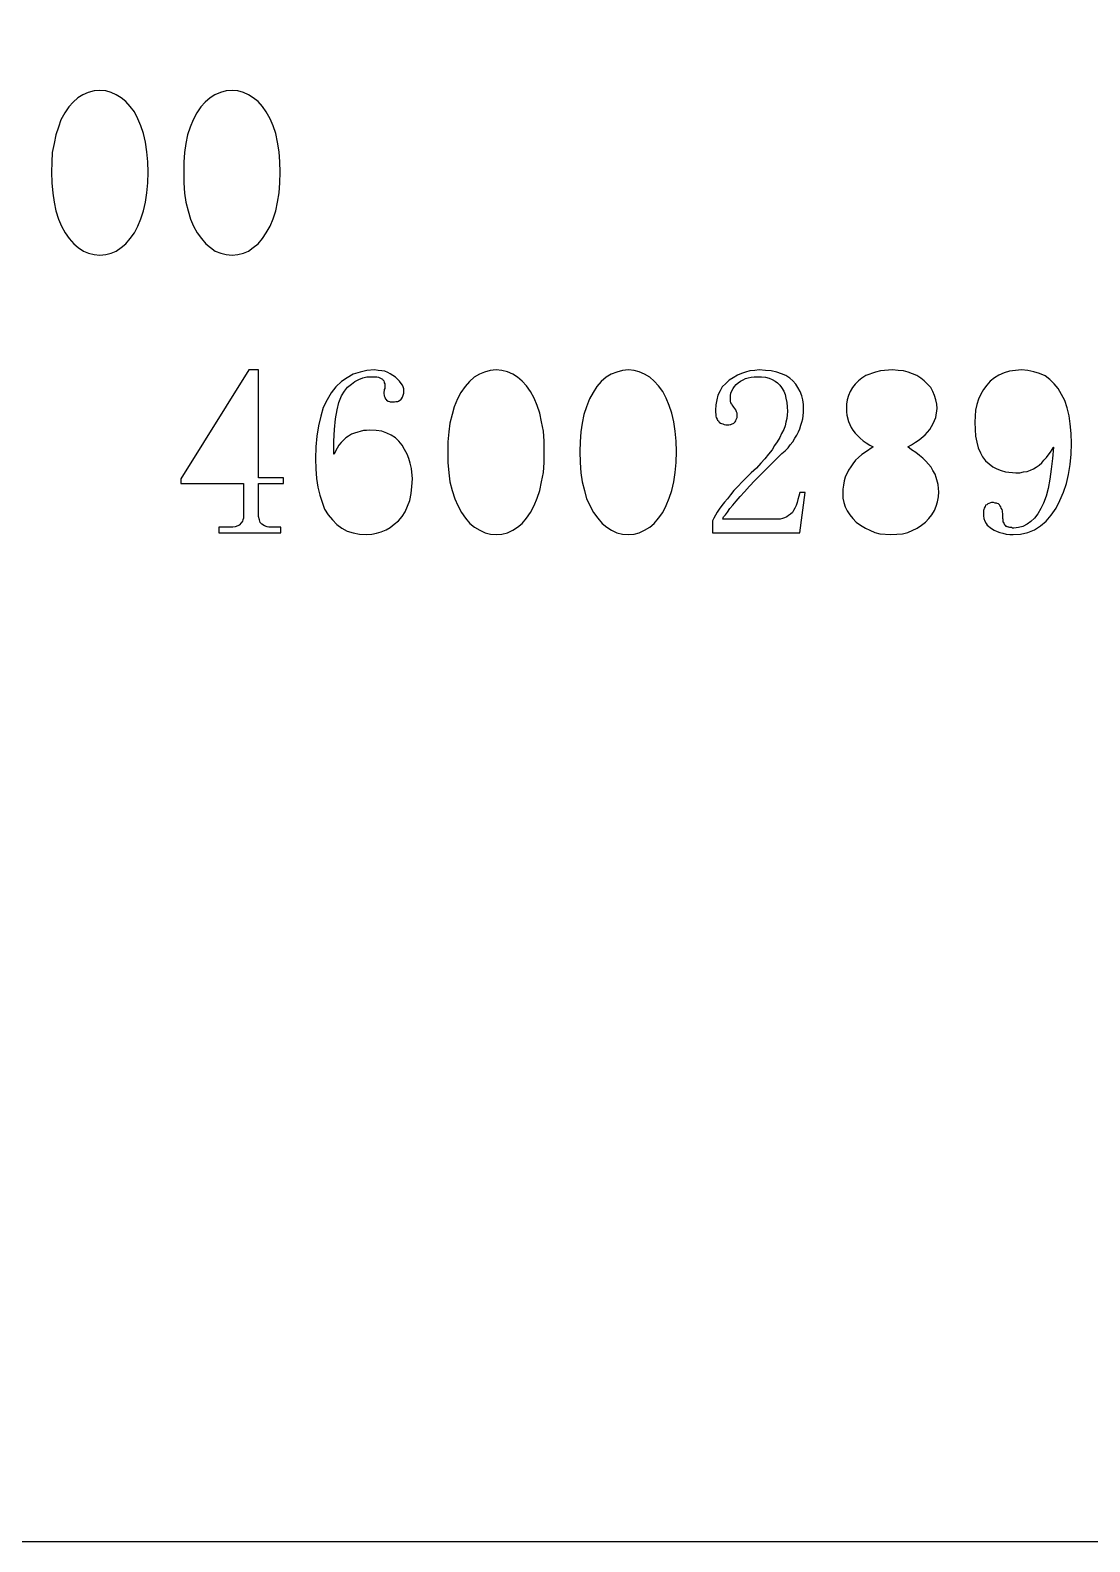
# Model space of a CAD drawing. Extents: x -190 to 190, y -140 to 140.
# Drawn here: x -118.96 to -94.45, y -140 to -105.02 of the extents above; entities that cross this region are included whole.
import ezdxf

# ---------------------------------------------------------------- set-up
doc = ezdxf.new("R2010")
doc.units = 0
doc.header["$MEASUREMENT"] = 0
doc.layers.get('0').update_dxf_attribs({"linetype": 'CONTINUOUS'})

msp = doc.modelspace()

# ---------------------------------------------------------------- linework, layer by layer
msp.add_lwpolyline([(-190, 135, -0.414214), (-185, 140), (-185, 140), (185, 140), (185, 140, -0.414214), (190, 135), (190, 135), (190, -135), (190, -135, -0.414214), (185, -140), (185, -140), (-185, -140), (-185, -140, -0.414214), (-190, -135), (-190, -135), (-190, 135)], format="xyb")
for points in [[(-117.35, -106.41), (-117.48, -106.42), (-117.48, -106.42), (-117.62, -106.46), (-117.62, -106.46), (-117.74, -106.51), (-117.74, -106.51), (-117.86, -106.58), (-117.86, -106.58), (-117.97, -106.68), (-117.97, -106.68), (-118.07, -106.79), (-118.07, -106.79), (-118.16, -106.93), (-118.16, -106.93), (-118.25, -107.09), (-118.25, -107.09), (-118.31, -107.26), (-118.31, -107.26), (-118.37, -107.44), (-118.37, -107.44), (-118.41, -107.64), (-118.41, -107.64), (-118.45, -107.85), (-118.45, -107.85), (-118.46, -108.07), (-118.46, -108.07), (-118.47, -108.3), (-118.47, -108.3), (-118.46, -108.55), (-118.46, -108.55), (-118.44, -108.79), (-118.44, -108.79), (-118.41, -109), (-118.41, -109), (-118.37, -109.2), (-118.37, -109.2), (-118.31, -109.39), (-118.31, -109.39), (-118.24, -109.55), (-118.24, -109.55), (-118.15, -109.71), (-118.15, -109.71), (-118.06, -109.84), (-118.06, -109.84), (-117.95, -109.96), (-117.95, -109.96), (-117.85, -110.05), (-117.85, -110.05), (-117.73, -110.13), (-117.73, -110.13), (-117.61, -110.18), (-117.61, -110.18), (-117.48, -110.21), (-117.48, -110.21), (-117.35, -110.22), (-117.35, -110.22), (-117.21, -110.21), (-117.21, -110.21), (-117.09, -110.18), (-117.09, -110.18), (-116.97, -110.13), (-116.97, -110.13), (-116.86, -110.05), (-116.86, -110.05), (-116.75, -109.96), (-116.75, -109.96), (-116.65, -109.84), (-116.65, -109.84), (-116.55, -109.71), (-116.55, -109.71), (-116.47, -109.55), (-116.47, -109.55), (-116.4, -109.38), (-116.4, -109.38), (-116.34, -109.2), (-116.34, -109.2), (-116.29, -109), (-116.29, -109), (-116.26, -108.78), (-116.26, -108.78), (-116.24, -108.55), (-116.24, -108.55), (-116.23, -108.3), (-116.23, -108.3), (-116.24, -108.06), (-116.24, -108.06), (-116.26, -107.83), (-116.26, -107.83), (-116.29, -107.61), (-116.29, -107.61), (-116.34, -107.41), (-116.34, -107.41), (-116.4, -107.23), (-116.4, -107.23), (-116.47, -107.07), (-116.47, -107.07), (-116.55, -106.91), (-116.55, -106.91), (-116.65, -106.78), (-116.65, -106.78), (-116.75, -106.67), (-116.75, -106.67), (-116.86, -106.58), (-116.86, -106.58), (-116.97, -106.51), (-116.97, -106.51), (-117.09, -106.46), (-117.09, -106.46), (-117.21, -106.42), (-117.21, -106.42), (-117.35, -106.41)], [(-114.29, -106.41), (-114.43, -106.42), (-114.43, -106.42), (-114.56, -106.46), (-114.56, -106.46), (-114.69, -106.51), (-114.69, -106.51), (-114.8, -106.58), (-114.8, -106.58), (-114.91, -106.68), (-114.91, -106.68), (-115.01, -106.79), (-115.01, -106.79), (-115.11, -106.93), (-115.11, -106.93), (-115.19, -107.09), (-115.19, -107.09), (-115.26, -107.26), (-115.26, -107.26), (-115.32, -107.44), (-115.32, -107.44), (-115.36, -107.64), (-115.36, -107.64), (-115.39, -107.85), (-115.39, -107.85), (-115.41, -108.07), (-115.41, -108.07), (-115.41, -108.55), (-115.41, -108.55), (-115.39, -108.79), (-115.39, -108.79), (-115.36, -109), (-115.36, -109), (-115.31, -109.2), (-115.31, -109.2), (-115.25, -109.39), (-115.25, -109.39), (-115.18, -109.55), (-115.18, -109.55), (-115.1, -109.71), (-115.1, -109.71), (-115, -109.84), (-115, -109.84), (-114.9, -109.96), (-114.9, -109.96), (-114.79, -110.05), (-114.79, -110.05), (-114.68, -110.13), (-114.68, -110.13), (-114.55, -110.18), (-114.55, -110.18), (-114.43, -110.21), (-114.43, -110.21), (-114.29, -110.22), (-114.29, -110.22), (-114.16, -110.21), (-114.16, -110.21), (-114.03, -110.18), (-114.03, -110.18), (-113.91, -110.13), (-113.91, -110.13), (-113.8, -110.05), (-113.8, -110.05), (-113.69, -109.96), (-113.69, -109.96), (-113.59, -109.84), (-113.59, -109.84), (-113.5, -109.71), (-113.5, -109.71), (-113.41, -109.55), (-113.41, -109.55), (-113.34, -109.38), (-113.34, -109.38), (-113.28, -109.2), (-113.28, -109.2), (-113.24, -109), (-113.24, -109), (-113.2, -108.78), (-113.2, -108.78), (-113.19, -108.55), (-113.19, -108.55), (-113.18, -108.3), (-113.18, -108.3), (-113.19, -108.06), (-113.19, -108.06), (-113.2, -107.83), (-113.2, -107.83), (-113.24, -107.61), (-113.24, -107.61), (-113.28, -107.41), (-113.28, -107.41), (-113.34, -107.23), (-113.34, -107.23), (-113.41, -107.07), (-113.41, -107.07), (-113.5, -106.91), (-113.5, -106.91), (-113.59, -106.78), (-113.59, -106.78), (-113.69, -106.67), (-113.69, -106.67), (-113.8, -106.58), (-113.8, -106.58), (-113.91, -106.51), (-113.91, -106.51), (-114.03, -106.46), (-114.03, -106.46), (-114.16, -106.42), (-114.16, -106.42), (-114.29, -106.41)], [(-113.68, -112.88), (-113.9, -112.88), (-113.9, -112.88), (-115.48, -115.4), (-115.48, -115.4), (-115.48, -115.51), (-115.48, -115.51), (-114.03, -115.51), (-114.03, -115.51), (-114.03, -116.31), (-114.03, -116.31), (-114.04, -116.35), (-114.04, -116.35), (-114.05, -116.38), (-114.05, -116.38), (-114.07, -116.41), (-114.07, -116.41), (-114.13, -116.47), (-114.13, -116.47), (-114.16, -116.49), (-114.16, -116.49), (-114.22, -116.51), (-114.22, -116.51), (-114.27, -116.52), (-114.27, -116.52), (-114.6, -116.52), (-114.6, -116.52), (-114.6, -116.65), (-114.6, -116.65), (-113.16, -116.65), (-113.16, -116.65), (-113.16, -116.52), (-113.16, -116.52), (-113.44, -116.52), (-113.44, -116.52), (-113.48, -116.51), (-113.48, -116.51), (-113.54, -116.49), (-113.54, -116.49), (-113.6, -116.45), (-113.6, -116.45), (-113.64, -116.41), (-113.64, -116.41), (-113.66, -116.35), (-113.66, -116.35), (-113.68, -116.27), (-113.68, -116.27), (-113.68, -115.51), (-113.68, -115.51), (-113.1, -115.51), (-113.1, -115.51), (-113.1, -115.38), (-113.1, -115.38), (-113.68, -115.38), (-113.68, -115.38), (-113.68, -112.88)], [(-111, -112.88), (-111.17, -112.89), (-111.17, -112.89), (-111.33, -112.93), (-111.33, -112.93), (-111.49, -112.98), (-111.49, -112.98), (-111.63, -113.06), (-111.63, -113.06), (-111.76, -113.15), (-111.76, -113.15), (-111.89, -113.27), (-111.89, -113.27), (-112, -113.41), (-112, -113.41), (-112.09, -113.57), (-112.09, -113.57), (-112.18, -113.75), (-112.18, -113.75), (-112.24, -113.95), (-112.24, -113.95), (-112.29, -114.17), (-112.29, -114.17), (-112.33, -114.41), (-112.33, -114.41), (-112.35, -114.66), (-112.35, -114.66), (-112.36, -114.94), (-112.36, -114.94), (-112.35, -115.17), (-112.35, -115.17), (-112.34, -115.39), (-112.34, -115.39), (-112.31, -115.59), (-112.31, -115.59), (-112.26, -115.78), (-112.26, -115.78), (-112.21, -115.94), (-112.21, -115.94), (-112.15, -116.1), (-112.15, -116.1), (-112.07, -116.23), (-112.07, -116.23), (-111.97, -116.35), (-111.97, -116.35), (-111.87, -116.46), (-111.87, -116.46), (-111.75, -116.54), (-111.75, -116.54), (-111.63, -116.61), (-111.63, -116.61), (-111.49, -116.65), (-111.49, -116.65), (-111.34, -116.68), (-111.34, -116.68), (-111.18, -116.69), (-111.18, -116.69), (-111.06, -116.68), (-111.06, -116.68), (-110.95, -116.66), (-110.95, -116.66), (-110.84, -116.63), (-110.84, -116.63), (-110.73, -116.58), (-110.73, -116.58), (-110.63, -116.53), (-110.63, -116.53), (-110.54, -116.45), (-110.54, -116.45), (-110.44, -116.37), (-110.44, -116.37), (-110.36, -116.27), (-110.36, -116.27), (-110.29, -116.16), (-110.29, -116.16), (-110.23, -116.03), (-110.23, -116.03), (-110.18, -115.9), (-110.18, -115.9), (-110.15, -115.74), (-110.15, -115.74), (-110.13, -115.58), (-110.13, -115.58), (-110.12, -115.4), (-110.12, -115.4), (-110.14, -115.16), (-110.14, -115.16), (-110.17, -115.04), (-110.17, -115.04), (-110.2, -114.93), (-110.2, -114.93), (-110.24, -114.83), (-110.24, -114.83), (-110.3, -114.72), (-110.3, -114.72), (-110.36, -114.62), (-110.36, -114.62), (-110.43, -114.53), (-110.43, -114.53), (-110.51, -114.45), (-110.51, -114.45), (-110.61, -114.39), (-110.61, -114.39), (-110.71, -114.34), (-110.71, -114.34), (-110.83, -114.3), (-110.83, -114.3), (-110.96, -114.28), (-110.96, -114.28), (-111.11, -114.27), (-111.11, -114.27), (-111.18, -114.28), (-111.18, -114.28), (-111.25, -114.28), (-111.25, -114.28), (-111.46, -114.34), (-111.46, -114.34), (-111.53, -114.37), (-111.53, -114.37), (-111.6, -114.41), (-111.6, -114.41), (-111.66, -114.45), (-111.66, -114.45), (-111.77, -114.56), (-111.77, -114.56), (-111.82, -114.62), (-111.82, -114.62), (-111.9, -114.76), (-111.9, -114.76), (-111.93, -114.83), (-111.93, -114.83), (-111.94, -114.83), (-111.94, -114.83), (-111.94, -114.53), (-111.94, -114.53), (-111.92, -114.26), (-111.92, -114.26), (-111.9, -114.01), (-111.9, -114.01), (-111.86, -113.8), (-111.86, -113.8), (-111.82, -113.63), (-111.82, -113.63), (-111.76, -113.48), (-111.76, -113.48), (-111.69, -113.37), (-111.69, -113.37), (-111.62, -113.28), (-111.62, -113.28), (-111.53, -113.21), (-111.53, -113.21), (-111.45, -113.15), (-111.45, -113.15), (-111.36, -113.1), (-111.36, -113.1), (-111.27, -113.06), (-111.27, -113.06), (-111.17, -113.04), (-111.17, -113.04), (-110.94, -113.04), (-110.94, -113.04), (-110.9, -113.05), (-110.9, -113.05), (-110.87, -113.06), (-110.87, -113.06), (-110.81, -113.09), (-110.81, -113.09), (-110.8, -113.11), (-110.8, -113.11), (-110.78, -113.13), (-110.78, -113.13), (-110.77, -113.16), (-110.77, -113.16), (-110.77, -113.18), (-110.77, -113.18), (-110.76, -113.2), (-110.76, -113.2), (-110.76, -113.31), (-110.76, -113.31), (-110.77, -113.33), (-110.77, -113.33), (-110.77, -113.37), (-110.77, -113.37), (-110.78, -113.39), (-110.78, -113.39), (-110.78, -113.43), (-110.78, -113.43), (-110.77, -113.46), (-110.77, -113.46), (-110.77, -113.48), (-110.77, -113.48), (-110.76, -113.51), (-110.76, -113.51), (-110.75, -113.53), (-110.75, -113.53), (-110.75, -113.55), (-110.75, -113.55), (-110.73, -113.56), (-110.73, -113.56), (-110.72, -113.58), (-110.72, -113.58), (-110.68, -113.6), (-110.68, -113.6), (-110.65, -113.61), (-110.65, -113.61), (-110.63, -113.62), (-110.63, -113.62), (-110.53, -113.62), (-110.53, -113.62), (-110.5, -113.61), (-110.5, -113.61), (-110.46, -113.61), (-110.46, -113.61), (-110.44, -113.6), (-110.44, -113.6), (-110.41, -113.58), (-110.41, -113.58), (-110.39, -113.57), (-110.39, -113.57), (-110.37, -113.55), (-110.37, -113.55), (-110.35, -113.51), (-110.35, -113.51), (-110.32, -113.42), (-110.32, -113.42), (-110.32, -113.32), (-110.32, -113.32), (-110.33, -113.27), (-110.33, -113.27), (-110.35, -113.23), (-110.35, -113.23), (-110.38, -113.19), (-110.38, -113.19), (-110.42, -113.14), (-110.42, -113.14), (-110.51, -113.05), (-110.51, -113.05), (-110.63, -112.97), (-110.63, -112.97), (-110.69, -112.94), (-110.69, -112.94), (-110.76, -112.91), (-110.76, -112.91), (-110.83, -112.9), (-110.83, -112.9), (-110.91, -112.89), (-110.91, -112.89), (-111, -112.88)], [(-108.18, -112.88), (-108.32, -112.89), (-108.32, -112.89), (-108.45, -112.93), (-108.45, -112.93), (-108.57, -112.98), (-108.57, -112.98), (-108.69, -113.05), (-108.69, -113.05), (-108.8, -113.15), (-108.8, -113.15), (-108.9, -113.26), (-108.9, -113.26), (-109, -113.4), (-109, -113.4), (-109.08, -113.55), (-109.08, -113.55), (-109.15, -113.73), (-109.15, -113.73), (-109.2, -113.91), (-109.2, -113.91), (-109.25, -114.11), (-109.25, -114.11), (-109.28, -114.31), (-109.28, -114.31), (-109.3, -114.54), (-109.3, -114.54), (-109.3, -115.02), (-109.3, -115.02), (-109.28, -115.26), (-109.28, -115.26), (-109.25, -115.47), (-109.25, -115.47), (-109.2, -115.67), (-109.2, -115.67), (-109.14, -115.86), (-109.14, -115.86), (-109.07, -116.02), (-109.07, -116.02), (-108.98, -116.18), (-108.98, -116.18), (-108.89, -116.31), (-108.89, -116.31), (-108.79, -116.43), (-108.79, -116.43), (-108.68, -116.52), (-108.68, -116.52), (-108.56, -116.59), (-108.56, -116.59), (-108.44, -116.65), (-108.44, -116.65), (-108.31, -116.68), (-108.31, -116.68), (-108.18, -116.69), (-108.18, -116.69), (-108.05, -116.68), (-108.05, -116.68), (-107.92, -116.65), (-107.92, -116.65), (-107.8, -116.59), (-107.8, -116.59), (-107.69, -116.52), (-107.69, -116.52), (-107.58, -116.43), (-107.58, -116.43), (-107.48, -116.31), (-107.48, -116.31), (-107.39, -116.18), (-107.39, -116.18), (-107.3, -116.02), (-107.3, -116.02), (-107.23, -115.85), (-107.23, -115.85), (-107.17, -115.67), (-107.17, -115.67), (-107.13, -115.47), (-107.13, -115.47), (-107.09, -115.25), (-107.09, -115.25), (-107.07, -115.02), (-107.07, -115.02), (-107.07, -114.53), (-107.07, -114.53), (-107.09, -114.3), (-107.09, -114.3), (-107.13, -114.08), (-107.13, -114.08), (-107.17, -113.88), (-107.17, -113.88), (-107.23, -113.7), (-107.23, -113.7), (-107.3, -113.53), (-107.3, -113.53), (-107.39, -113.38), (-107.39, -113.38), (-107.48, -113.25), (-107.48, -113.25), (-107.58, -113.14), (-107.58, -113.14), (-107.69, -113.05), (-107.69, -113.05), (-107.8, -112.98), (-107.8, -112.98), (-107.92, -112.92), (-107.92, -112.92), (-108.05, -112.89), (-108.05, -112.89), (-108.18, -112.88)], [(-105.12, -112.88), (-105.26, -112.89), (-105.26, -112.89), (-105.39, -112.93), (-105.39, -112.93), (-105.52, -112.98), (-105.52, -112.98), (-105.64, -113.05), (-105.64, -113.05), (-105.75, -113.15), (-105.75, -113.15), (-105.85, -113.26), (-105.85, -113.26), (-105.94, -113.4), (-105.94, -113.4), (-106.02, -113.55), (-106.02, -113.55), (-106.09, -113.73), (-106.09, -113.73), (-106.15, -113.91), (-106.15, -113.91), (-106.19, -114.11), (-106.19, -114.11), (-106.22, -114.31), (-106.22, -114.31), (-106.24, -114.54), (-106.24, -114.54), (-106.25, -114.77), (-106.25, -114.77), (-106.24, -115.02), (-106.24, -115.02), (-106.22, -115.26), (-106.22, -115.26), (-106.19, -115.47), (-106.19, -115.47), (-106.14, -115.67), (-106.14, -115.67), (-106.09, -115.86), (-106.09, -115.86), (-105.93, -116.18), (-105.93, -116.18), (-105.83, -116.31), (-105.83, -116.31), (-105.73, -116.43), (-105.73, -116.43), (-105.62, -116.52), (-105.62, -116.52), (-105.51, -116.59), (-105.51, -116.59), (-105.39, -116.65), (-105.39, -116.65), (-105.26, -116.68), (-105.26, -116.68), (-105.12, -116.69), (-105.12, -116.69), (-104.99, -116.68), (-104.99, -116.68), (-104.87, -116.65), (-104.87, -116.65), (-104.75, -116.59), (-104.75, -116.59), (-104.63, -116.52), (-104.63, -116.52), (-104.53, -116.43), (-104.53, -116.43), (-104.43, -116.31), (-104.43, -116.31), (-104.33, -116.18), (-104.33, -116.18), (-104.25, -116.02), (-104.25, -116.02), (-104.18, -115.85), (-104.18, -115.85), (-104.12, -115.67), (-104.12, -115.67), (-104.07, -115.47), (-104.07, -115.47), (-104.04, -115.25), (-104.04, -115.25), (-104.02, -115.02), (-104.02, -115.02), (-104.01, -114.77), (-104.01, -114.77), (-104.02, -114.53), (-104.02, -114.53), (-104.04, -114.3), (-104.04, -114.3), (-104.07, -114.08), (-104.07, -114.08), (-104.12, -113.88), (-104.12, -113.88), (-104.18, -113.7), (-104.18, -113.7), (-104.25, -113.53), (-104.25, -113.53), (-104.33, -113.38), (-104.33, -113.38), (-104.43, -113.25), (-104.43, -113.25), (-104.53, -113.14), (-104.53, -113.14), (-104.63, -113.05), (-104.63, -113.05), (-104.75, -112.98), (-104.75, -112.98), (-104.87, -112.92), (-104.87, -112.92), (-104.99, -112.89), (-104.99, -112.89), (-105.12, -112.88)], [(-101.45, -113.73), (-101.44, -113.84), (-101.44, -113.84), (-101.45, -113.92), (-101.45, -113.92), (-101.46, -114), (-101.46, -114), (-101.48, -114.09), (-101.48, -114.09), (-101.5, -114.17), (-101.5, -114.17), (-101.53, -114.26), (-101.53, -114.26), (-101.58, -114.35), (-101.58, -114.35), (-101.62, -114.44), (-101.62, -114.44), (-101.68, -114.54), (-101.68, -114.54), (-101.74, -114.63), (-101.74, -114.63), (-101.8, -114.73), (-101.8, -114.73), (-101.88, -114.83), (-101.88, -114.83), (-101.97, -114.94), (-101.97, -114.94), (-102.06, -115.04), (-102.06, -115.04), (-102.16, -115.15), (-102.16, -115.15), (-102.28, -115.26), (-102.28, -115.26), (-102.39, -115.37), (-102.39, -115.37), (-102.49, -115.47), (-102.49, -115.47), (-102.59, -115.58), (-102.59, -115.58), (-102.68, -115.67), (-102.68, -115.67), (-102.76, -115.77), (-102.76, -115.77), (-102.83, -115.86), (-102.83, -115.86), (-102.9, -115.94), (-102.9, -115.94), (-102.96, -116.02), (-102.96, -116.02), (-103.02, -116.1), (-103.02, -116.1), (-103.07, -116.17), (-103.07, -116.17), (-103.11, -116.24), (-103.11, -116.24), (-103.15, -116.31), (-103.15, -116.31), (-103.18, -116.37), (-103.18, -116.37), (-103.18, -116.65), (-103.18, -116.65), (-101.16, -116.65), (-101.16, -116.65), (-101.03, -115.72), (-101.03, -115.72), (-101.16, -115.72), (-101.16, -115.72), (-101.18, -115.8), (-101.18, -115.8), (-101.2, -115.88), (-101.2, -115.88), (-101.22, -115.95), (-101.22, -115.95), (-101.24, -116.02), (-101.24, -116.02), (-101.27, -116.08), (-101.27, -116.08), (-101.3, -116.13), (-101.3, -116.13), (-101.33, -116.18), (-101.33, -116.18), (-101.37, -116.22), (-101.37, -116.22), (-101.42, -116.25), (-101.42, -116.25), (-101.46, -116.28), (-101.46, -116.28), (-101.51, -116.3), (-101.51, -116.3), (-101.56, -116.32), (-101.56, -116.32), (-101.61, -116.33), (-101.61, -116.33), (-101.66, -116.33), (-101.66, -116.33), (-102.94, -116.33), (-102.94, -116.33), (-102.92, -116.28), (-102.92, -116.28), (-102.88, -116.23), (-102.88, -116.23), (-102.83, -116.17), (-102.83, -116.17), (-102.78, -116.09), (-102.78, -116.09), (-102.71, -116.01), (-102.71, -116.01), (-102.63, -115.92), (-102.63, -115.92), (-102.54, -115.81), (-102.54, -115.81), (-102.44, -115.7), (-102.44, -115.7), (-102.32, -115.57), (-102.32, -115.57), (-102.2, -115.44), (-102.2, -115.44), (-102.06, -115.3), (-102.06, -115.3), (-101.91, -115.15), (-101.91, -115.15), (-101.74, -114.98), (-101.74, -114.98), (-101.57, -114.81), (-101.57, -114.81), (-101.5, -114.75), (-101.5, -114.75), (-101.43, -114.68), (-101.43, -114.68), (-101.38, -114.61), (-101.38, -114.61), (-101.32, -114.54), (-101.32, -114.54), (-101.27, -114.46), (-101.27, -114.46), (-101.23, -114.39), (-101.23, -114.39), (-101.19, -114.31), (-101.19, -114.31), (-101.16, -114.24), (-101.16, -114.24), (-101.13, -114.16), (-101.13, -114.16), (-101.11, -114.09), (-101.11, -114.09), (-101.09, -114.01), (-101.09, -114.01), (-101.08, -113.94), (-101.08, -113.94), (-101.07, -113.86), (-101.07, -113.86), (-101.07, -113.79), (-101.07, -113.79), (-101.07, -113.68), (-101.07, -113.68), (-101.09, -113.57), (-101.09, -113.57), (-101.11, -113.48), (-101.11, -113.48), (-101.15, -113.38), (-101.15, -113.38), (-101.2, -113.29), (-101.2, -113.29), (-101.25, -113.21), (-101.25, -113.21), (-101.32, -113.13), (-101.32, -113.13), (-101.39, -113.07), (-101.39, -113.07), (-101.48, -113.01), (-101.48, -113.01), (-101.58, -112.97), (-101.58, -112.97), (-101.69, -112.93), (-101.69, -112.93), (-101.82, -112.9), (-101.82, -112.9), (-101.95, -112.89), (-101.95, -112.89), (-102.1, -112.88), (-102.1, -112.88), (-102.2, -112.89), (-102.2, -112.89), (-102.31, -112.9), (-102.31, -112.9), (-102.41, -112.93), (-102.41, -112.93), (-102.51, -112.96), (-102.51, -112.96), (-102.6, -113), (-102.6, -113), (-102.7, -113.06), (-102.7, -113.06), (-102.79, -113.12), (-102.79, -113.12), (-102.87, -113.19), (-102.87, -113.19), (-102.95, -113.27), (-102.95, -113.27), (-103, -113.36), (-103, -113.36), (-103.05, -113.46), (-103.05, -113.46), (-103.08, -113.57), (-103.08, -113.57), (-103.1, -113.69), (-103.1, -113.69), (-103.11, -113.81), (-103.11, -113.81), (-103.11, -113.86), (-103.11, -113.86), (-103.1, -113.91), (-103.1, -113.91), (-103.1, -113.95), (-103.1, -113.95), (-103.09, -113.98), (-103.09, -113.98), (-103.07, -114.02), (-103.07, -114.02), (-103.06, -114.04), (-103.06, -114.04), (-103.04, -114.06), (-103.04, -114.06), (-103.02, -114.09), (-103.02, -114.09), (-102.99, -114.11), (-102.99, -114.11), (-102.97, -114.12), (-102.97, -114.12), (-102.94, -114.13), (-102.94, -114.13), (-102.91, -114.14), (-102.91, -114.14), (-102.87, -114.15), (-102.87, -114.15), (-102.83, -114.15), (-102.83, -114.15), (-102.8, -114.15), (-102.8, -114.15), (-102.77, -114.14), (-102.77, -114.14), (-102.75, -114.14), (-102.75, -114.14), (-102.72, -114.13), (-102.72, -114.13), (-102.7, -114.12), (-102.7, -114.12), (-102.68, -114.11), (-102.68, -114.11), (-102.66, -114.09), (-102.66, -114.09), (-102.65, -114.08), (-102.65, -114.08), (-102.64, -114.06), (-102.64, -114.06), (-102.63, -114.03), (-102.63, -114.03), (-102.62, -114.01), (-102.62, -114.01), (-102.61, -113.98), (-102.61, -113.98), (-102.61, -113.96), (-102.61, -113.96), (-102.61, -113.93), (-102.61, -113.93), (-102.61, -113.9), (-102.61, -113.9), (-102.61, -113.88), (-102.61, -113.88), (-102.62, -113.85), (-102.62, -113.85), (-102.63, -113.83), (-102.63, -113.83), (-102.64, -113.8), (-102.64, -113.8), (-102.66, -113.77), (-102.66, -113.77), (-102.68, -113.74), (-102.68, -113.74), (-102.7, -113.72), (-102.7, -113.72), (-102.72, -113.69), (-102.72, -113.69), (-102.73, -113.67), (-102.73, -113.67), (-102.75, -113.64), (-102.75, -113.64), (-102.76, -113.6), (-102.76, -113.6), (-102.76, -113.57), (-102.76, -113.57), (-102.76, -113.54), (-102.76, -113.54), (-102.76, -113.47), (-102.76, -113.47), (-102.75, -113.42), (-102.75, -113.42), (-102.73, -113.36), (-102.73, -113.36), (-102.7, -113.31), (-102.7, -113.31), (-102.67, -113.26), (-102.67, -113.26), (-102.63, -113.22), (-102.63, -113.22), (-102.58, -113.18), (-102.58, -113.18), (-102.53, -113.14), (-102.53, -113.14), (-102.47, -113.11), (-102.47, -113.11), (-102.41, -113.08), (-102.41, -113.08), (-102.35, -113.06), (-102.35, -113.06), (-102.28, -113.05), (-102.28, -113.05), (-102.21, -113.04), (-102.21, -113.04), (-102.14, -113.04), (-102.14, -113.04), (-102.04, -113.04), (-102.04, -113.04), (-101.95, -113.05), (-101.95, -113.05), (-101.87, -113.07), (-101.87, -113.07), (-101.8, -113.1), (-101.8, -113.1), (-101.73, -113.14), (-101.73, -113.14), (-101.67, -113.18), (-101.67, -113.18), (-101.62, -113.23), (-101.62, -113.23), (-101.58, -113.29), (-101.58, -113.29), (-101.53, -113.37), (-101.53, -113.37), (-101.5, -113.45), (-101.5, -113.45), (-101.48, -113.53), (-101.48, -113.53), (-101.46, -113.63), (-101.46, -113.63), (-101.45, -113.73)], [(-99.01, -112.88), (-99.29, -112.9), (-99.29, -112.9), (-99.41, -112.93), (-99.41, -112.93), (-99.63, -113.01), (-99.63, -113.01), (-99.72, -113.07), (-99.72, -113.07), (-99.8, -113.13), (-99.8, -113.13), (-99.88, -113.21), (-99.88, -113.21), (-99.94, -113.29), (-99.94, -113.29), (-99.99, -113.38), (-99.99, -113.38), (-100.03, -113.47), (-100.03, -113.47), (-100.06, -113.57), (-100.06, -113.57), (-100.08, -113.67), (-100.08, -113.67), (-100.08, -113.85), (-100.08, -113.85), (-100.07, -113.93), (-100.07, -113.93), (-100.03, -114.07), (-100.03, -114.07), (-99.97, -114.21), (-99.97, -114.21), (-99.93, -114.27), (-99.93, -114.27), (-99.88, -114.34), (-99.88, -114.34), (-99.76, -114.46), (-99.76, -114.46), (-99.69, -114.52), (-99.69, -114.52), (-99.62, -114.57), (-99.62, -114.57), (-99.54, -114.62), (-99.54, -114.62), (-99.46, -114.66), (-99.46, -114.66), (-99.64, -114.78), (-99.64, -114.78), (-99.72, -114.84), (-99.72, -114.84), (-99.8, -114.91), (-99.8, -114.91), (-99.87, -114.97), (-99.87, -114.97), (-99.93, -115.05), (-99.93, -115.05), (-99.98, -115.12), (-99.98, -115.12), (-100.03, -115.2), (-100.03, -115.2), (-100.11, -115.36), (-100.11, -115.36), (-100.13, -115.45), (-100.13, -115.45), (-100.15, -115.55), (-100.15, -115.55), (-100.16, -115.64), (-100.16, -115.64), (-100.16, -115.85), (-100.16, -115.85), (-100.14, -115.95), (-100.14, -115.95), (-100.11, -116.05), (-100.11, -116.05), (-100.06, -116.14), (-100.06, -116.14), (-100, -116.23), (-100, -116.23), (-99.93, -116.32), (-99.93, -116.32), (-99.85, -116.4), (-99.85, -116.4), (-99.75, -116.47), (-99.75, -116.47), (-99.64, -116.54), (-99.64, -116.54), (-99.54, -116.59), (-99.54, -116.59), (-99.42, -116.64), (-99.42, -116.64), (-99.31, -116.67), (-99.31, -116.67), (-99.05, -116.69), (-99.05, -116.69), (-98.91, -116.68), (-98.91, -116.68), (-98.78, -116.67), (-98.78, -116.67), (-98.66, -116.64), (-98.66, -116.64), (-98.44, -116.54), (-98.44, -116.54), (-98.34, -116.47), (-98.34, -116.47), (-98.25, -116.4), (-98.25, -116.4), (-98.17, -116.32), (-98.17, -116.32), (-98.1, -116.23), (-98.1, -116.23), (-98.04, -116.13), (-98.04, -116.13), (-98, -116.03), (-98, -116.03), (-97.97, -115.93), (-97.97, -115.93), (-97.95, -115.82), (-97.95, -115.82), (-97.94, -115.7), (-97.94, -115.7), (-97.95, -115.62), (-97.95, -115.62), (-97.96, -115.53), (-97.96, -115.53), (-98, -115.37), (-98, -115.37), (-98.03, -115.29), (-98.03, -115.29), (-98.08, -115.21), (-98.08, -115.21), (-98.12, -115.13), (-98.12, -115.13), (-98.24, -114.99), (-98.24, -114.99), (-98.31, -114.92), (-98.31, -114.92), (-98.39, -114.86), (-98.39, -114.86), (-98.47, -114.79), (-98.47, -114.79), (-98.57, -114.73), (-98.57, -114.73), (-98.66, -114.66), (-98.66, -114.66), (-98.57, -114.61), (-98.57, -114.61), (-98.48, -114.55), (-98.48, -114.55), (-98.4, -114.5), (-98.4, -114.5), (-98.26, -114.38), (-98.26, -114.38), (-98.2, -114.32), (-98.2, -114.32), (-98.15, -114.26), (-98.15, -114.26), (-98.07, -114.12), (-98.07, -114.12), (-98.01, -113.98), (-98.01, -113.98), (-97.98, -113.77), (-97.98, -113.77), (-97.99, -113.67), (-97.99, -113.67), (-98.01, -113.57), (-98.01, -113.57), (-98.04, -113.47), (-98.04, -113.47), (-98.08, -113.38), (-98.08, -113.38), (-98.13, -113.29), (-98.13, -113.29), (-98.2, -113.21), (-98.2, -113.21), (-98.28, -113.13), (-98.28, -113.13), (-98.36, -113.07), (-98.36, -113.07), (-98.45, -113.01), (-98.45, -113.01), (-98.65, -112.93), (-98.65, -112.93), (-98.76, -112.9), (-98.76, -112.9), (-98.88, -112.89), (-98.88, -112.89), (-99.01, -112.88)], [(-96.03, -112.88), (-96.17, -112.89), (-96.17, -112.89), (-96.31, -112.91), (-96.31, -112.91), (-96.43, -112.95), (-96.43, -112.95), (-96.55, -113), (-96.55, -113), (-96.65, -113.06), (-96.65, -113.06), (-96.75, -113.14), (-96.75, -113.14), (-96.83, -113.23), (-96.83, -113.23), (-96.91, -113.33), (-96.91, -113.33), (-96.97, -113.44), (-96.97, -113.44), (-97.02, -113.56), (-97.02, -113.56), (-97.06, -113.68), (-97.06, -113.68), (-97.09, -113.81), (-97.09, -113.81), (-97.11, -114.09), (-97.11, -114.09), (-97.1, -114.26), (-97.1, -114.26), (-97.09, -114.41), (-97.09, -114.41), (-97.06, -114.55), (-97.06, -114.55), (-97.03, -114.68), (-97.03, -114.68), (-96.98, -114.8), (-96.98, -114.8), (-96.93, -114.89), (-96.93, -114.89), (-96.86, -114.98), (-96.86, -114.98), (-96.78, -115.05), (-96.78, -115.05), (-96.69, -115.12), (-96.69, -115.12), (-96.6, -115.17), (-96.6, -115.17), (-96.5, -115.21), (-96.5, -115.21), (-96.4, -115.24), (-96.4, -115.24), (-96.16, -115.26), (-96.16, -115.26), (-96.07, -115.26), (-96.07, -115.26), (-95.98, -115.24), (-95.98, -115.24), (-95.9, -115.23), (-95.9, -115.23), (-95.82, -115.2), (-95.82, -115.2), (-95.75, -115.17), (-95.75, -115.17), (-95.69, -115.13), (-95.69, -115.13), (-95.62, -115.08), (-95.62, -115.08), (-95.56, -115.03), (-95.56, -115.03), (-95.51, -114.97), (-95.51, -114.97), (-95.45, -114.91), (-95.45, -114.91), (-95.41, -114.85), (-95.41, -114.85), (-95.36, -114.78), (-95.36, -114.78), (-95.32, -114.72), (-95.32, -114.72), (-95.3, -114.67), (-95.3, -114.67), (-95.29, -114.67), (-95.29, -114.67), (-95.31, -114.93), (-95.31, -114.93), (-95.34, -115.18), (-95.34, -115.18), (-95.37, -115.41), (-95.37, -115.41), (-95.41, -115.62), (-95.41, -115.62), (-95.46, -115.8), (-95.46, -115.8), (-95.52, -115.96), (-95.52, -115.96), (-95.58, -116.09), (-95.58, -116.09), (-95.65, -116.21), (-95.65, -116.21), (-95.73, -116.31), (-95.73, -116.31), (-95.81, -116.39), (-95.81, -116.39), (-95.9, -116.45), (-95.9, -116.45), (-96, -116.5), (-96, -116.5), (-96.1, -116.53), (-96.1, -116.53), (-96.21, -116.54), (-96.21, -116.54), (-96.24, -116.54), (-96.24, -116.54), (-96.25, -116.53), (-96.25, -116.53), (-96.3, -116.53), (-96.3, -116.53), (-96.32, -116.52), (-96.32, -116.52), (-96.33, -116.52), (-96.33, -116.52), (-96.35, -116.51), (-96.35, -116.51), (-96.36, -116.51), (-96.36, -116.51), (-96.37, -116.5), (-96.37, -116.5), (-96.38, -116.5), (-96.38, -116.5), (-96.4, -116.48), (-96.4, -116.48), (-96.41, -116.48), (-96.41, -116.48), (-96.41, -116.47), (-96.41, -116.47), (-96.42, -116.46), (-96.42, -116.46), (-96.42, -116.45), (-96.42, -116.45), (-96.43, -116.44), (-96.43, -116.44), (-96.43, -116.43), (-96.43, -116.43), (-96.44, -116.41), (-96.44, -116.41), (-96.45, -116.4), (-96.45, -116.4), (-96.45, -116.34), (-96.45, -116.34), (-96.46, -116.32), (-96.46, -116.32), (-96.46, -116.2), (-96.46, -116.2), (-96.47, -116.17), (-96.47, -116.17), (-96.47, -116.14), (-96.47, -116.14), (-96.48, -116.11), (-96.48, -116.11), (-96.5, -116.08), (-96.5, -116.08), (-96.51, -116.05), (-96.51, -116.05), (-96.53, -116.02), (-96.53, -116.02), (-96.54, -116), (-96.54, -116), (-96.56, -115.98), (-96.56, -115.98), (-96.59, -115.97), (-96.59, -115.97), (-96.61, -115.96), (-96.61, -115.96), (-96.64, -115.96), (-96.64, -115.96), (-96.68, -115.95), (-96.68, -115.95), (-96.72, -115.95), (-96.72, -115.95), (-96.81, -115.98), (-96.81, -115.98), (-96.83, -116), (-96.83, -116), (-96.86, -116.01), (-96.86, -116.01), (-96.87, -116.04), (-96.87, -116.04), (-96.89, -116.08), (-96.89, -116.08), (-96.9, -116.11), (-96.9, -116.11), (-96.91, -116.13), (-96.91, -116.13), (-96.91, -116.26), (-96.91, -116.26), (-96.9, -116.32), (-96.9, -116.32), (-96.88, -116.38), (-96.88, -116.38), (-96.85, -116.43), (-96.85, -116.43), (-96.82, -116.47), (-96.82, -116.47), (-96.72, -116.55), (-96.72, -116.55), (-96.66, -116.59), (-96.66, -116.59), (-96.59, -116.62), (-96.59, -116.62), (-96.53, -116.64), (-96.53, -116.64), (-96.46, -116.66), (-96.46, -116.66), (-96.38, -116.68), (-96.38, -116.68), (-96.3, -116.69), (-96.3, -116.69), (-96.22, -116.69), (-96.22, -116.69), (-96.05, -116.68), (-96.05, -116.68), (-95.88, -116.64), (-95.88, -116.64), (-95.73, -116.58), (-95.73, -116.58), (-95.59, -116.49), (-95.59, -116.49), (-95.46, -116.38), (-95.46, -116.38), (-95.34, -116.24), (-95.34, -116.24), (-95.23, -116.08), (-95.23, -116.08), (-95.14, -115.9), (-95.14, -115.9), (-95.06, -115.71), (-95.06, -115.71), (-94.99, -115.51), (-94.99, -115.51), (-94.94, -115.3), (-94.94, -115.3), (-94.9, -115.07), (-94.9, -115.07), (-94.88, -114.83), (-94.88, -114.83), (-94.87, -114.58), (-94.87, -114.58), (-94.88, -114.35), (-94.88, -114.35), (-94.9, -114.13), (-94.9, -114.13), (-94.93, -113.94), (-94.93, -113.94), (-94.97, -113.76), (-94.97, -113.76), (-95.03, -113.59), (-95.03, -113.59), (-95.1, -113.45), (-95.1, -113.45), (-95.18, -113.31), (-95.18, -113.31), (-95.27, -113.2), (-95.27, -113.2), (-95.37, -113.1), (-95.37, -113.1), (-95.48, -113.02), (-95.48, -113.02), (-95.61, -112.96), (-95.61, -112.96), (-95.74, -112.92), (-95.74, -112.92), (-95.88, -112.89), (-95.88, -112.89), (-96.03, -112.88)]]:
    msp.add_lwpolyline(points)

doc.saveas('drawing.dxf')
